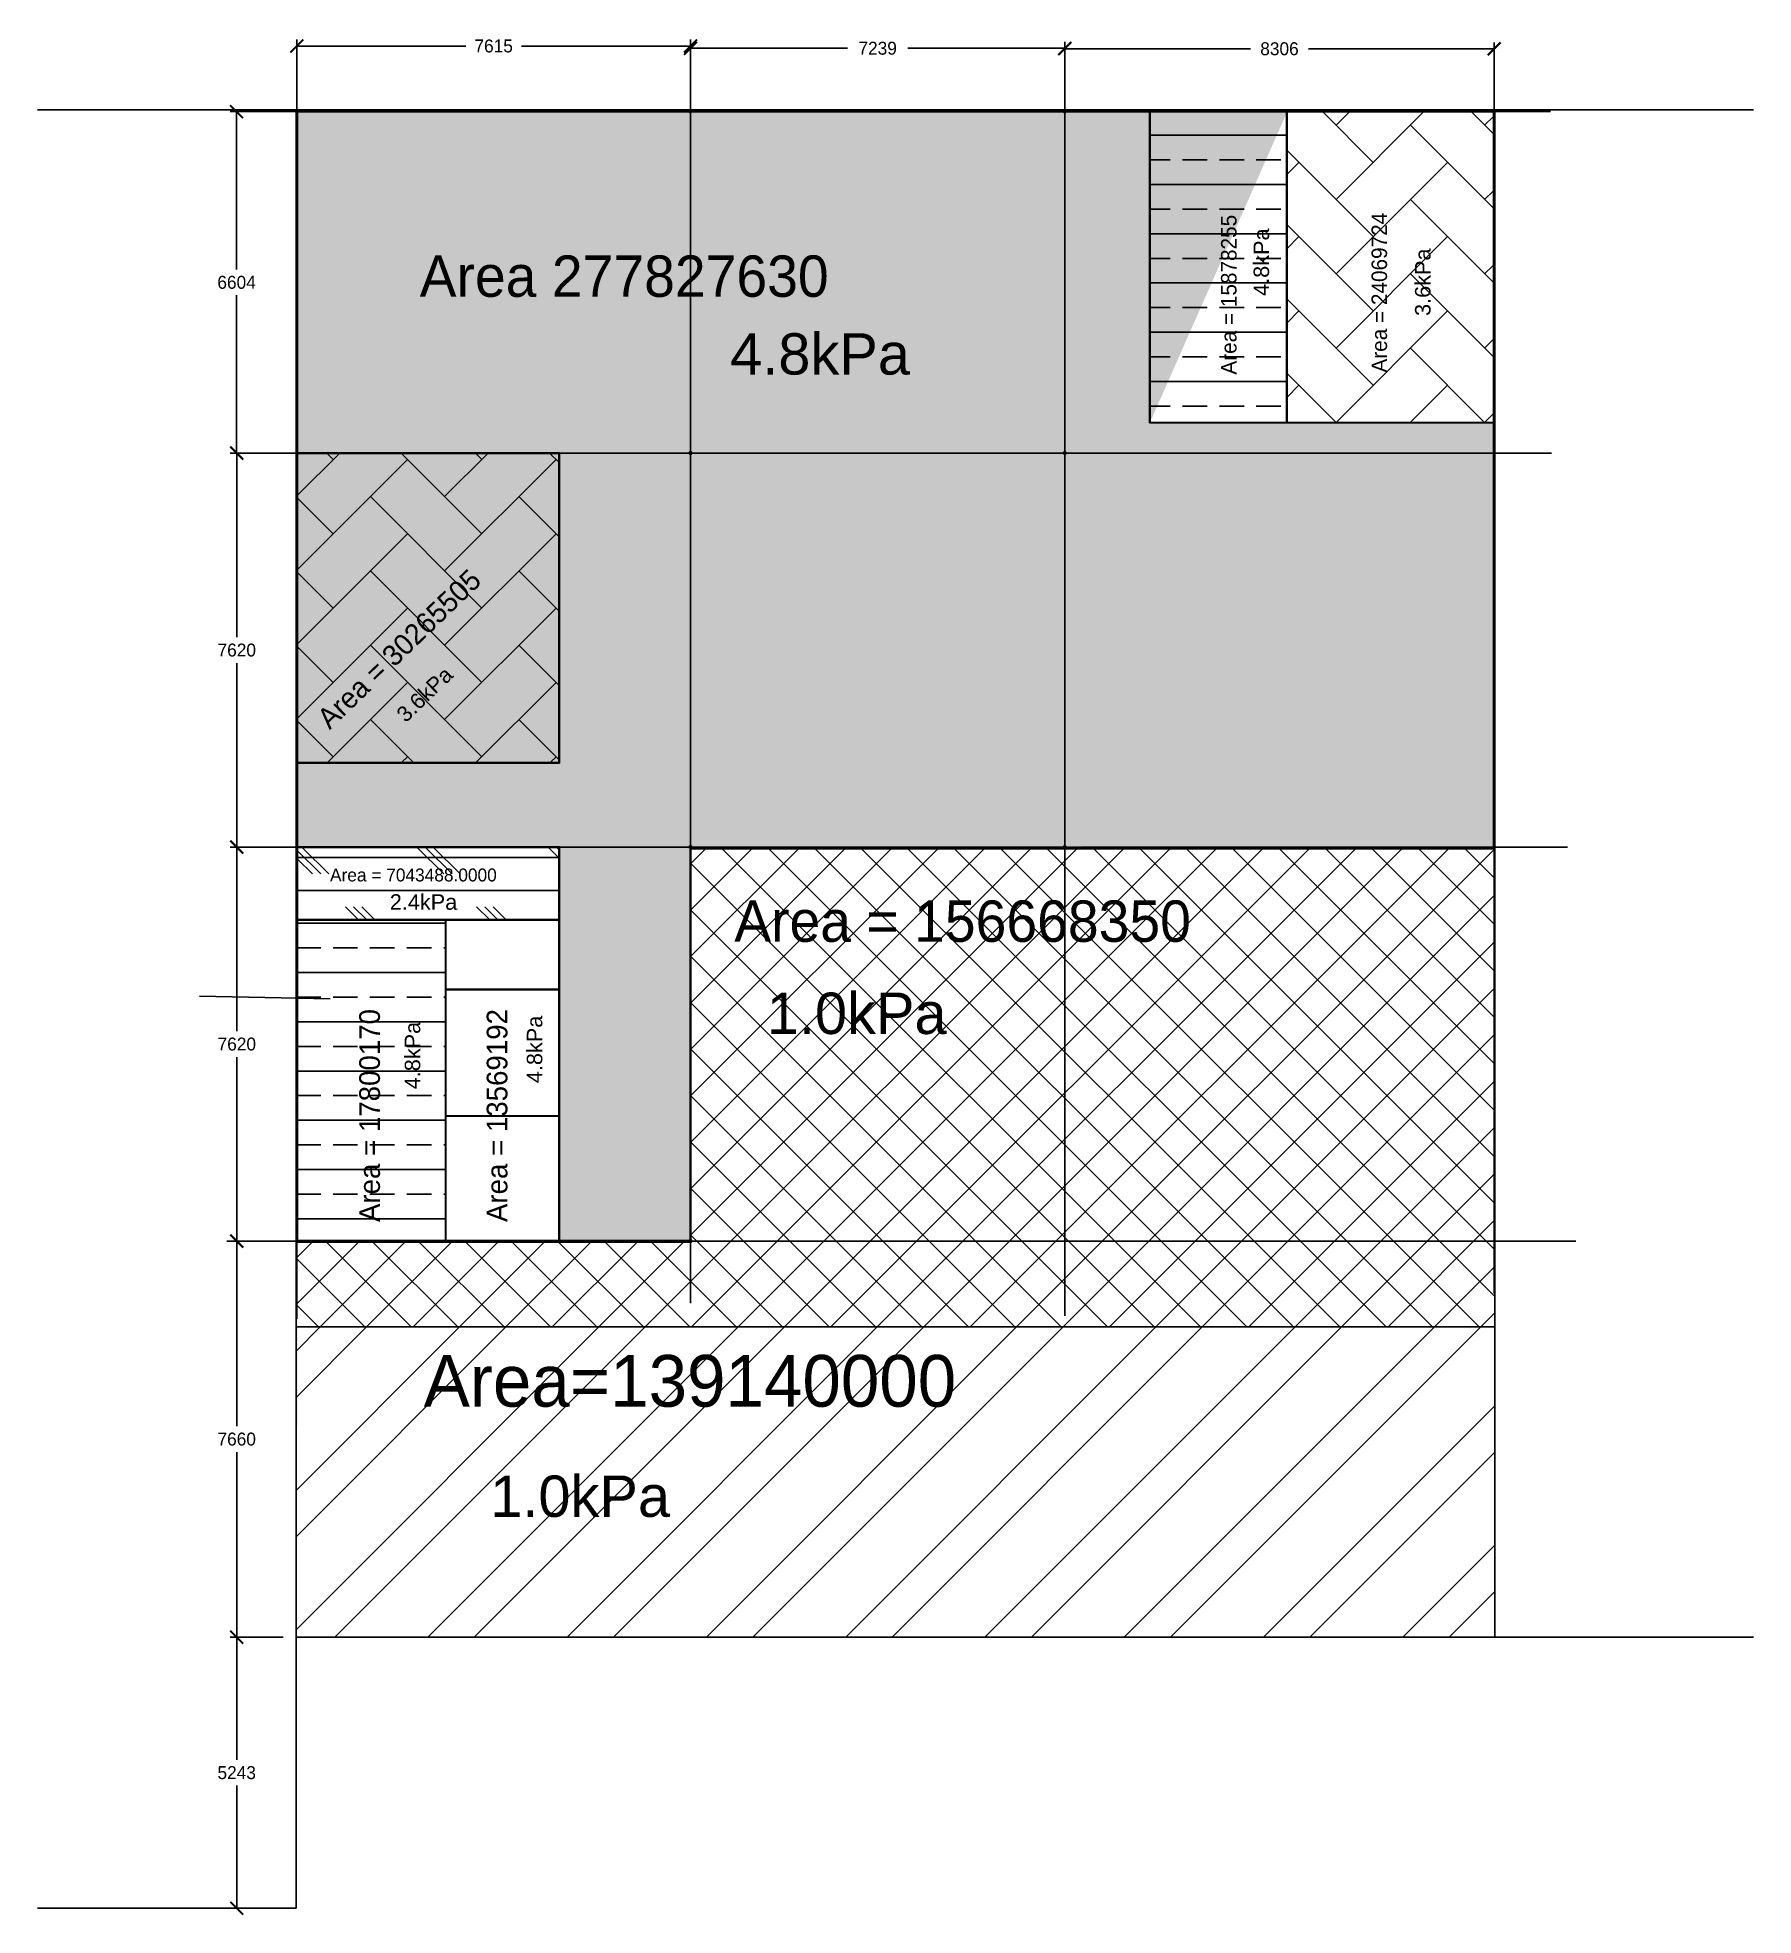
# Model space of a CAD drawing. Extents: x -5000 to 28190, y -138 to 36180.
import ezdxf

# ---------------------------------------------------------------- set-up
doc = ezdxf.new("R2010")
doc.units = 0
doc.linetypes.add('Centre', pattern=[26, 20, -2, 2, -2])
doc.linetypes.add('HIDDEN2', pattern=[4.7625, 3.175, -1.5875])
for name, color, linetype in [('Center', 1, 'Centre'), ('M289 BUILDING OUTLINE', 3, 'Continuous'), ('M289 REFERENCE AREA', 11, 'HIDDEN2')]:
    doc.layers.add(name, color=color, linetype=linetype)
doc.styles.add('LOGO-ARIAL', font='arial.ttf', dxfattribs={"width": 0.95})
doc.dimstyles.new('MECH289 DIMSTYLE 100', dxfattribs={"dimscale": 100, "dimtxt": 2.5, "dimasz": 2.5, "dimexe": 1.25, "dimexo": 2.5, "dimgap": 1.25, "dimtad": 0, "dimtih": 1, "dimtoh": 1, "dimdec": 0, "dimzin": 1, "dimtxsty": 'Standard', "dimblk": 'ARCHTICK', "dimcen": 2.5, "dimclrt": 1, "dimadec": 0, "dimazin": 0, "dimtfac": 1, "dimtdec": 0, "dimtmove": 0, "dimatfit": 3, "dimfxl": 1, "dimtfillclr": 1, "dimarcsym": 0})
pattern_1 = [(0, (0, 0), (0, 6.985), [5.08, -1.905]), (90, (0, 0), (-6.985, 4e-16), [5.08, -1.905])]

# ---------------------------------------------------------------- blocks, each defined once
blk = doc.blocks.new('_ArchTick')
at = {"color": 0, "linetype": 'ByBlock', "const_width": 0.15}
blk.add_lwpolyline([(-0.5, -0.5), (0.5, 0.5)], dxfattribs=at)
blk = doc.blocks.new('*D16')
at = {"color": 0, "lineweight": -2, "transparency": 16777216}
for p, q in [((15, 35032), (15, 36141)), ((15, 36016), (3281, 36016)), ((7630, 36016), (4364, 36016)), ((7630, 35032), (7630, 36141))]:
    blk.add_line(p, q, dxfattribs=at)
at = {"layer": 'DEFPOINTS', "color": 0, "transparency": 16777216}
for p in [(7630, 36016), (15, 34782), (7630, 34782)]:
    blk.add_point(p, dxfattribs=at)
at = {"color": 0, "lineweight": -2, "transparency": 16777216, "xscale": 250, "yscale": 250, "zscale": 250, "rotation": 180}
blk.add_blockref('_ArchTick', (15, 36016), dxfattribs=at)
at = {"color": 0, "lineweight": -2, "transparency": 16777216, "xscale": 250, "yscale": 250, "zscale": 250}
blk.add_blockref('_ArchTick', (7630, 36016), dxfattribs=at)
at = {"color": 1, "transparency": 16777216, "insert": (3822, 36016), "char_height": 250, "attachment_point": 5}
blk.add_mtext('7615', dxfattribs=at)
blk = doc.blocks.new('*D17')
at = {"color": 0, "lineweight": -2, "transparency": 16777216}
for p, q in [((7630, 35032), (7630, 36097)), ((7630, 35972), (10666, 35972)), ((14869, 35972), (11833, 35972)), ((14869, 35032), (14869, 36097))]:
    blk.add_line(p, q, dxfattribs=at)
at = {"layer": 'DEFPOINTS', "color": 0, "transparency": 16777216}
for p in [(14869, 35972), (7630, 34782), (14869, 34782)]:
    blk.add_point(p, dxfattribs=at)
at = {"color": 0, "lineweight": -2, "transparency": 16777216, "xscale": 250, "yscale": 250, "zscale": 250, "rotation": 180}
blk.add_blockref('_ArchTick', (7630, 35972), dxfattribs=at)
at = {"color": 0, "lineweight": -2, "transparency": 16777216, "xscale": 250, "yscale": 250, "zscale": 250}
blk.add_blockref('_ArchTick', (14869, 35972), dxfattribs=at)
at = {"color": 1, "transparency": 16777216, "insert": (11250, 35972), "char_height": 250, "attachment_point": 5}
blk.add_mtext('7239', dxfattribs=at)
blk = doc.blocks.new('*D18')
at = {"color": 0, "lineweight": -2, "transparency": 16777216}
for p, q in [((14869, 35032), (14869, 36087)), ((14869, 35962), (18460, 35962)), ((23175, 35962), (19584, 35962)), ((23175, 35032), (23175, 36087))]:
    blk.add_line(p, q, dxfattribs=at)
at = {"layer": 'DEFPOINTS', "color": 0, "transparency": 16777216}
for p in [(23175, 35962), (14869, 34782), (23175, 34782)]:
    blk.add_point(p, dxfattribs=at)
at = {"color": 0, "lineweight": -2, "transparency": 16777216, "xscale": 250, "yscale": 250, "zscale": 250, "rotation": 180}
blk.add_blockref('_ArchTick', (14869, 35962), dxfattribs=at)
at = {"color": 0, "lineweight": -2, "transparency": 16777216, "xscale": 250, "yscale": 250, "zscale": 250}
blk.add_blockref('_ArchTick', (23175, 35962), dxfattribs=at)
at = {"color": 1, "transparency": 16777216, "insert": (19022, 35962), "char_height": 250, "attachment_point": 5}
blk.add_mtext('8306', dxfattribs=at)
blk = doc.blocks.new('*D19')
at = {"color": 0, "lineweight": -2, "transparency": 16777216}
for p, q in [((-235, 34747), (-1275.544836, 34747)), ((-1150.544836, 34747), (-1150.544836, 31695)), ((-1150.544836, 28143), (-1150.544836, 31195)), ((-235, 28143), (-1275.544836, 28143))]:
    blk.add_line(p, q, dxfattribs=at)
at = {"layer": 'DEFPOINTS', "color": 0, "transparency": 16777216}
for p in [(15, 34747), (-1150.544836, 28143), (15, 28143)]:
    blk.add_point(p, dxfattribs=at)
at = {"color": 0, "lineweight": -2, "transparency": 16777216, "xscale": 250, "yscale": 250, "zscale": 250}
for p, rotation in [((-1150.544836, 34747), 90), ((-1150.544836, 28143), 270)]:
    blk.add_blockref('_ArchTick', p, dxfattribs=dict(at, rotation=rotation))
at = {"color": 1, "transparency": 16777216, "insert": (-1150.544836, 31445), "char_height": 250, "attachment_point": 5}
blk.add_mtext('6604', dxfattribs=at)
blk = doc.blocks.new('*D20')
at = {"color": 0, "lineweight": -2, "transparency": 16777216}
for p, q in [((-250, 28143), (-1272, 28143)), ((-1147, 28143), (-1147, 24583)), ((-1147, 20523), (-1147, 24083)), ((-250, 20523), (-1272, 20523))]:
    blk.add_line(p, q, dxfattribs=at)
at = {"layer": 'DEFPOINTS', "color": 0, "transparency": 16777216}
for p in [(0, 28143), (-1147, 20523), (0, 20523)]:
    blk.add_point(p, dxfattribs=at)
at = {"color": 0, "lineweight": -2, "transparency": 16777216, "xscale": 250, "yscale": 250, "zscale": 250}
for p, rotation in [((-1147, 28143), 90), ((-1147, 20523), 270)]:
    blk.add_blockref('_ArchTick', p, dxfattribs=dict(at, rotation=rotation))
at = {"color": 1, "transparency": 16777216, "insert": (-1147, 24333), "char_height": 250, "attachment_point": 5}
blk.add_mtext('7620', dxfattribs=at)
blk = doc.blocks.new('*D21')
at = {"color": 0, "lineweight": -2, "transparency": 16777216}
for p, q in [((-250, 20523), (-1271, 20523)), ((-1146, 20523), (-1146, 16963)), ((-1146, 12903), (-1146, 16463)), ((-250, 12903), (-1271, 12903))]:
    blk.add_line(p, q, dxfattribs=at)
at = {"layer": 'DEFPOINTS', "color": 0, "transparency": 16777216}
for p in [(0, 20523), (-1146, 12903), (0, 12903)]:
    blk.add_point(p, dxfattribs=at)
at = {"color": 0, "lineweight": -2, "transparency": 16777216, "xscale": 250, "yscale": 250, "zscale": 250}
for p, rotation in [((-1146, 20523), 90), ((-1146, 12903), 270)]:
    blk.add_blockref('_ArchTick', p, dxfattribs=dict(at, rotation=rotation))
at = {"color": 1, "transparency": 16777216, "insert": (-1146, 16713), "char_height": 250, "attachment_point": 5}
blk.add_mtext('7620', dxfattribs=at)
blk = doc.blocks.new('*D22')
at = {"color": 0, "lineweight": -2, "transparency": 16777216}
for p, q in [((-250, 12903), (-1273, 12903)), ((-1148, 12903), (-1148, 9323)), ((-1148, 5243), (-1148, 8823)), ((-250, 5243), (-1273, 5243))]:
    blk.add_line(p, q, dxfattribs=at)
at = {"layer": 'DEFPOINTS', "color": 0, "transparency": 16777216}
for p in [(0, 12903), (-1148, 5243), (0, 5243)]:
    blk.add_point(p, dxfattribs=at)
at = {"color": 0, "lineweight": -2, "transparency": 16777216, "xscale": 250, "yscale": 250, "zscale": 250}
for p, rotation in [((-1148, 12903), 90), ((-1148, 5243), 270)]:
    blk.add_blockref('_ArchTick', p, dxfattribs=dict(at, rotation=rotation))
at = {"color": 1, "transparency": 16777216, "insert": (-1148, 9073), "char_height": 250, "attachment_point": 5}
blk.add_mtext('7660', dxfattribs=at)
blk = doc.blocks.new('*D23')
at = {"color": 0, "lineweight": -2, "transparency": 16777216}
for p, q in [((-250, 5243), (-1273, 5243)), ((-1148, 5243), (-1148, 2872)), ((-1148, 0), (-1148, 2372)), ((-250, 0), (-1273, 0))]:
    blk.add_line(p, q, dxfattribs=at)
at = {"layer": 'DEFPOINTS', "color": 0, "transparency": 16777216}
for p in [(0, 5243), (0, 0), (-1148, 0)]:
    blk.add_point(p, dxfattribs=at)
at = {"color": 0, "lineweight": -2, "transparency": 16777216, "xscale": 250, "yscale": 250, "zscale": 250}
for p, rotation in [((-1148, 5243), 90), ((-1148, 0), 270)]:
    blk.add_blockref('_ArchTick', p, dxfattribs=dict(at, rotation=rotation))
at = {"color": 1, "transparency": 16777216, "insert": (-1148, 2622), "char_height": 250, "attachment_point": 5}
blk.add_mtext('5243', dxfattribs=at)

msp = doc.modelspace()

# ---------------------------------------------------------------- hatches: boundary and pattern name
at = {"true_color": 0x9898cc}
h = msp.add_hatch(dxfattribs=at)
h.set_pattern_fill('ANGLE', color=253)
h.set_pattern_definition(pattern_1)
edge = h.paths.add_edge_path()
edge.add_line((30, 22158), (30, 34727))
edge.add_line((0, 34782), (0, 0))
h = msp.add_hatch(dxfattribs=at)
h.set_pattern_fill('ANGLE', color=253)
h.set_pattern_definition(pattern_1)
edge = h.paths.add_edge_path()
edge.add_line((30, 12923), (30, 22148))
edge.add_line((0, 34782), (0, 0))
h = msp.add_hatch(color=253, dxfattribs=at)
h.dxf.hatch_style = 1
h.paths.add_polyline_path([(30, 34767), (0, 34767), (0, 34727), (30, 34727)])
h.paths.add_polyline_path([(30, 28163), (0, 28163), (0, 28123), (30, 28123)])
h.paths.add_polyline_path([(7650, 34762), (7610, 34762), (7610, 34732), (7650, 34732)])
h.paths.add_polyline_path([(14889, 34762), (14849, 34762), (14849, 34732), (14889, 34732)])
h.paths.add_polyline_path([(23190, 34767), (23160, 34767), (23160, 34727), (23190, 34727)])
h.paths.add_polyline_path([(23190, 28163), (23160, 28163), (23160, 28123), (23190, 28123)])
h.paths.add_polyline_path([(14889, 28163), (14849, 28163), (14849, 28123), (14889, 28123)])
h.paths.add_polyline_path([(7650, 28163), (7610, 28163), (7610, 28123), (7650, 28123)])
h.paths.add_polyline_path([(30, 20543), (0, 20543), (0, 20503), (30, 20503)])
h.paths.add_polyline_path([(7650, 20543), (7610, 20543), (7610, 20503), (7650, 20503)])
h.paths.add_polyline_path([(14889, 20543), (14849, 20543), (14849, 20503), (14889, 20503)])
h.paths.add_polyline_path([(23190, 20543), (23160, 20543), (23160, 20503), (23190, 20503)])
h.paths.add_polyline_path([(30, 12923), (0, 12923), (0, 12883), (30, 12883)])
h.paths.add_polyline_path([(7650, 12923), (7610, 12923), (7610, 12883), (7650, 12883)])
h = msp.add_hatch(dxfattribs=at)
h.set_pattern_fill('ANGLE', color=253)
h.set_pattern_definition(pattern_1)
edge = h.paths.add_edge_path()
edge.add_line((16508, 34742), (16508, 28737.1))
edge.add_line((16518, 34742), (16518, 28737.1))
edge.add_line((19170, 34742), (19170, 28737.1))
edge.add_line((19160, 34742), (19160, 28737.1))
edge.add_line((19170, 34742), (23160, 34742))
edge.add_line((14889, 34782), (23160, 34782))
edge.add_line((16518, 34742), (19160, 34742))
edge.add_line((14889, 34742), (16508, 34742))
edge.add_line((7650, 34742), (14849, 34742))
edge.add_line((7650, 34782), (14849, 34782))
edge.add_line((7610, 34742), (30, 34742))
edge.add_line((7610, 34782), (30, 34782))
h = msp.add_hatch(dxfattribs=at)
h.set_pattern_fill('AR-HBONE', color=253, scale=10)
h.paths.add_polyline_path([(5084, 28138), (30, 28138), (30, 28123), (30, 22158), (5084, 22158)])
h.paths.add_polyline_path([(23160, 34742), (19170, 34742), (19170, 28737.1), (23160, 28737.1)])
h = msp.add_hatch(dxfattribs=at)
h.set_pattern_fill('BRASS', color=253, scale=150)
h.paths.add_polyline_path([(2890, 19111), (30, 19111), (30, 12913), (2890, 12913)])
h.paths.add_polyline_path([(19160, 34742), (16518, 34742), (16518, 28737.1), (19160, 28737.1)])
h = msp.add_hatch(dxfattribs=at)
h.set_pattern_fill('DOTS', color=253, scale=200)
h.paths.add_polyline_path([(23160, 28727.1), (19160, 28727.1), (16518, 28727.1), (16508, 28727.1), (16508, 28737.1), (16508, 34742), (14889, 34742), (14889, 34732), (14849, 34732), (7650, 34742), (7650, 34732), (7610, 34732), (7610, 34742), (30, 34742), (30, 28148), (5094, 28148), (5094, 22148), (30, 22148), (30, 20528), (5094, 20528), (5094, 12913), (7610, 12913), (7610, 12923), (7625, 12923), (7625, 20503), (7610, 20503), (7610, 20543), (7650, 20543), (7650, 20503), (14849, 20503), (14849, 20543), (14889, 20543), (23160, 20503), (23160, 20543)])
h.paths.add_polyline_path([(7650, 28123), (7610, 28123), (7610, 28163), (7650, 28163)], flags=16)
h.paths.add_polyline_path([(14849, 28123), (14849, 28163), (14889, 28163), (14889, 28123)], flags=16)
h = msp.add_hatch(dxfattribs=at)
h.set_pattern_fill('ANGLE', color=253)
h.set_pattern_definition(pattern_1)
edge = h.paths.add_edge_path()
edge.add_line((23190, 5243), (23190, 34782))
edge.add_line((23160, 20543), (23160, 28727.1))
h = msp.add_hatch(dxfattribs=at)
h.set_pattern_fill('ANGLE', color=253)
h.set_pattern_definition(pattern_1)
edge = h.paths.add_edge_path()
edge.add_line((19170, 28737.1), (23160, 28737.1))
edge.add_line((19160, 28727.1), (23160, 28727.1))
edge.add_line((19160, 28737.1), (16518, 28737.1))
edge.add_line((19160, 28727.1), (16518, 28727.1))
h = msp.add_hatch(dxfattribs=at)
h.set_pattern_fill('ANGLE', color=253)
h.set_pattern_definition(pattern_1)
edge = h.paths.add_edge_path()
edge.add_line((30, 28148), (5094, 28148))
edge.add_line((30, 28138), (5084, 28138))
edge.add_line((5094, 28148), (5094, 22148))
edge.add_line((5084, 28138), (5084, 22158))
edge.add_line((5094, 22148), (30, 22148))
edge.add_line((5084, 22158), (30, 22158))
h = msp.add_hatch(dxfattribs=at)
h.set_pattern_fill('ANSI37', color=253, scale=200)
h.paths.add_polyline_path([(23190, 20493), (7635, 20493), (7635, 12923), (7650, 12923), (7650, 12883), (7610, 12883), (0, 12883), (0, 11243), (23190, 11243)])
h.paths.add_polyline_path([(8166.4, 18363.1), (21955.4, 18363.1), (21955.4, 20205.4), (8166.4, 20205.4)], flags=24)
h = msp.add_hatch(dxfattribs=at)
h.set_pattern_fill('ANGLE', color=253)
h.set_pattern_definition(pattern_1)
edge = h.paths.add_edge_path()
edge.add_line((30, 20528), (5094, 20528))
edge.add_line((30, 20518), (5084, 20518))
h = msp.add_hatch(dxfattribs=at)
h.set_pattern_fill('CORK', color=253, scale=200)
h.set_pattern_definition([(0, (0, 0), (0, 635), []), (135, (317.5, -317.5), (-1270, -1270), [898.03, -898.03]), (135, (476.2, -317.5), (-1270, -1270), [898.03, -898.03]), (135, (635, -317.5), (-1270, -1270), [898.03, -898.03])])
h.paths.add_polyline_path([(5084, 20518), (30, 20518), (30, 19121), (5084, 19121)])
at = {"layer": 'M289 REFERENCE AREA', "true_color": 0x9898cc}
h = msp.add_hatch(dxfattribs=at)
h.set_pattern_fill('ANSI32', color=253, scale=200)
h.paths.add_polyline_path([(23190, 11243), (0, 11243), (0, 5243), (23190, 5243)])
h.paths.add_polyline_path([(2284.3, 9503.8), (10039.8, 9503.8), (10039.8, 10611.2), (2284.3, 10611.2)], flags=24)

# ---------------------------------------------------------------- linework, layer by layer
for p, q in [((30, 34782), (0, 34782)), ((0, 34782), (0, 34767)), ((0, 34727), (0, 12923)), ((7610, 34782), (30, 34782)), ((7610, 34742), (30, 34742)), ((30, 22158), (30, 34727)), ((7610, 34782), (7650, 34782)), ((7650, 34782), (14849, 34782)), ((7650, 34742), (14849, 34742)), ((14849, 34782), (14889, 34782)), ((14889, 34782), (23190, 34782)), ((14889, 34742), (16508, 34742)), ((16508, 34742), (16508, 28737.1)), ((16518, 34742), (16518, 28737.1)), ((16518, 34742), (19160, 34742)), ((19160, 34742), (19160, 28737.1)), ((19170, 34742), (19170, 28737.1)), ((19170, 34742), (23160, 34742)), ((23160, 28737.1), (23160, 34727)), ((23190, 34782), (23190, 34767)), ((23190, 34727), (23190, 20543)), ((16508, 28737.1), (16508, 28727.1)), ((16518, 28727.1), (16508, 28727.1)), ((19160, 28737.1), (16518, 28737.1)), ((19160, 28727.1), (16518, 28727.1)), ((19160, 28727.1), (23160, 28727.1)), ((19170, 28737.1), (23160, 28737.1)), ((23160, 20543), (23160, 28727.1)), ((30, 28148), (5094, 28148)), ((30, 28123), (30, 28138)), ((30, 28138), (5084, 28138)), ((5084, 28138), (5084, 22158)), ((5094, 28148), (5094, 22148)), ((5084, 22158), (30, 22158)), ((5094, 22148), (30, 22148)), ((30, 19121), (30, 22148)), ((30, 20523), (30, 20528)), ((30, 20528), (5094, 20528)), ((30, 20518), (5084, 20518)), ((5084, 20518), (5084, 19121)), ((5094, 12913), (5094, 20528)), ((7625, 12923), (7625, 20503)), ((7635, 12923), (7635, 20493)), ((7650, 20493), (7635, 20493)), ((23160, 20503), (7650, 20503)), ((7650, 20493), (23190, 20493)), ((5084, 19121), (30, 19121)), ((30, 12923), (30, 19111)), ((2890, 19111), (30, 19111)), ((2890, 19111), (2890, 12913)), ((5084, 19111), (2900, 19111)), ((2900, 19111), (2900, 17775)), ((5084, 19111), (5084, 17775)), ((-1868.9, 17637.8), (657.2, 17587.3)), ((5084, 17775), (2900, 17775)), ((5084, 17765), (2900, 17765)), ((2900, 17765), (2900, 15327)), ((5084, 17765), (5084, 15327)), ((5084, 15327), (2900, 15327)), ((5084, 15317), (2900, 15317)), ((2900, 15317), (2900, 12913)), ((5084, 15317), (5084, 12913)), ((30, 12913), (5084, 12913)), ((30, 12883), (7610, 12883)), ((5094, 12913), (7610, 12913))]:
    msp.add_line(p, q)
for points in [[(0, 34727), (30, 34727), (30, 34767), (0, 34767)], [(7650, 34732), (7650, 34762), (7610, 34762), (7610, 34732)], [(14889, 34732), (14889, 34762), (14849, 34762), (14849, 34732)], [(23160, 34727), (23190, 34727), (23190, 34767), (23160, 34767)], [(0, 28123), (30, 28123), (30, 28163), (0, 28163)], [(7610, 28123), (7650, 28123), (7650, 28163), (7610, 28163)], [(14849, 28123), (14889, 28123), (14889, 28163), (14849, 28163)], [(23160, 28123), (23190, 28123), (23190, 28163), (23160, 28163)], [(0, 20503), (30, 20503), (30, 20543), (0, 20543)], [(7610, 20503), (7650, 20503), (7650, 20543), (7610, 20543)], [(14849, 20503), (14889, 20503), (14889, 20543), (14849, 20543)], [(23160, 20503), (23190, 20503), (23190, 20543), (23160, 20543)], [(0, 12883), (30, 12883), (30, 12923), (0, 12923)], [(7610, 12883), (7650, 12883), (7650, 12923), (7610, 12923)]]:
    msp.add_lwpolyline(points, close=True)
at = {"layer": 'Center'}
for p, q in [((23175, 34767), (23175, 35781.2)), ((15, 34767), (15, 35394)), ((14869, 34762), (14869, 35324.5)), ((7630, 12883), (7630, 35166.9)), ((23160, 34747), (-632.2, 34747)), ((15, 34767), (15, 11397.7)), ((14869, 34762), (14869, 11455.7)), ((23160, 34747), (24263, 34747)), ((23175, 34767), (23175, 11890.4)), ((23160, 28143), (-878.5, 28143)), ((23160, 28143), (24281.4, 28143)), ((23160, 20523), (-760.7, 20523)), ((23160, 20523), (24591.8, 20523)), ((-1335.6, 12903), (24754.1, 12903)), ((7630, 12883), (7630, 11705.6))]:
    msp.add_line(p, q, dxfattribs=at)
at = {"layer": 'M289 BUILDING OUTLINE'}
for p, q in [((0, 34782), (-5000, 34782)), ((0, 34782), (0, 0)), ((23190, 5243), (23190, 34782)), ((23190, 34782), (28190, 34782)), ((23190, 5243), (28190, 5243)), ((0, 0), (-5000, 0))]:
    msp.add_line(p, q, dxfattribs=at)
at = {"layer": 'M289 REFERENCE AREA'}
for p, q in [((0, 11243), (23190, 11243)), ((23190, 5243), (0, 5243))]:
    msp.add_line(p, q, dxfattribs=at)

# ---------------------------------------------------------------- texts
for s, height, rotation, p in [('Area = 15878255', 300, 90, (18191.6, 29661.5)), ('Area = 24069724', 300, 90, (21102.5, 29701.3)), ('Area = 30265505', 400, 44, (649.4, 22781.8)), ('Area = 17800170', 400, 90, (1622.6, 13272.1)), ('Area = 13569192', 400, 90, (4088, 13272.1))]:
    msp.add_text(s, height=height, rotation=rotation).set_placement(p)
at = {"style": 'LOGO-ARIAL'}
for s, rotation, p in [('4.8kPa', 90, (18821.3, 31183.4)), ('3.6kPa', 90, (21943.7, 30796.1)), ('3.6kPa', 44, (2121.4, 22916.5)), ('4.8kPa', 90, (2402.2, 15839.4)), ('4.8kPa', 90, (4763.1, 15957.6))]:
    msp.add_text(s, height=300, rotation=rotation, dxfattribs=at).set_placement(p)
for s, height, p in [('Area 277827630', 800, (2390.9, 31165.9)), ('Area = 7043488.0000', 250, (657.2, 19859.3)), ('Area = 156668350', 800, (8475.8, 18691.4))]:
    msp.add_text(s, height=height).set_placement(p)
for s, height, p in [('4.8kPa', 800, (8396, 29661.8)), ('2.4kPa', 300, (1812.8, 19311.5)), ('1.0kPa', 800, (9105, 16909)), ('1.0kPa', 800, (3755.4, 7569.8))]:
    msp.add_text(s, height=height, dxfattribs=at).set_placement(p)
at = {"layer": 'M289 REFERENCE AREA'}
msp.add_text('Area=139140000', height=1000, dxfattribs=at).set_placement((2470.3, 9701.1))

# ---------------------------------------------------------------- dimensions: what is measured, and where the dimension line sits
for base, p1, p2, picture, middle in [((7630, 36015.9), (15, 34782), (7630, 34782), '*D16', (3822.5, 36015.9)), ((14869, 35972.3), (7630, 34782), (14869, 34782), '*D17', (11249.5, 35972.3)), ((23175, 35962.1), (14869, 34782), (23175, 34782), '*D18', (19022, 35962.1))]:
    dim = msp.add_linear_dim(base=base, p1=p1, p2=p2, dimstyle='MECH289 DIMSTYLE 100')
    dim.commit()
    dim.dimension.update_dxf_attribs({"geometry": picture, "text_midpoint": middle})
for base, p1, p2, picture, middle in [((-1150.5, 28143), (15, 34747), (15, 28143), '*D19', (-1150.5, 31445)), ((-1146.6, 20523), (0, 28143), (0, 20523), '*D20', (-1146.6, 24333)), ((-1146.3, 12903), (0, 20523), (0, 12903), '*D21', (-1146.3, 16713)), ((-1147.7, 5243), (0, 12903), (0, 5243), '*D22', (-1147.7, 9073)), ((-1148.2, 0), (0, 5243), (0, 0), '*D23', (-1148.2, 2621.5))]:
    dim = msp.add_linear_dim(base=base, p1=p1, p2=p2, angle=90, dimstyle='MECH289 DIMSTYLE 100')
    dim.commit()
    dim.dimension.update_dxf_attribs({"geometry": picture, "text_midpoint": middle})

doc.saveas('drawing.dxf')
